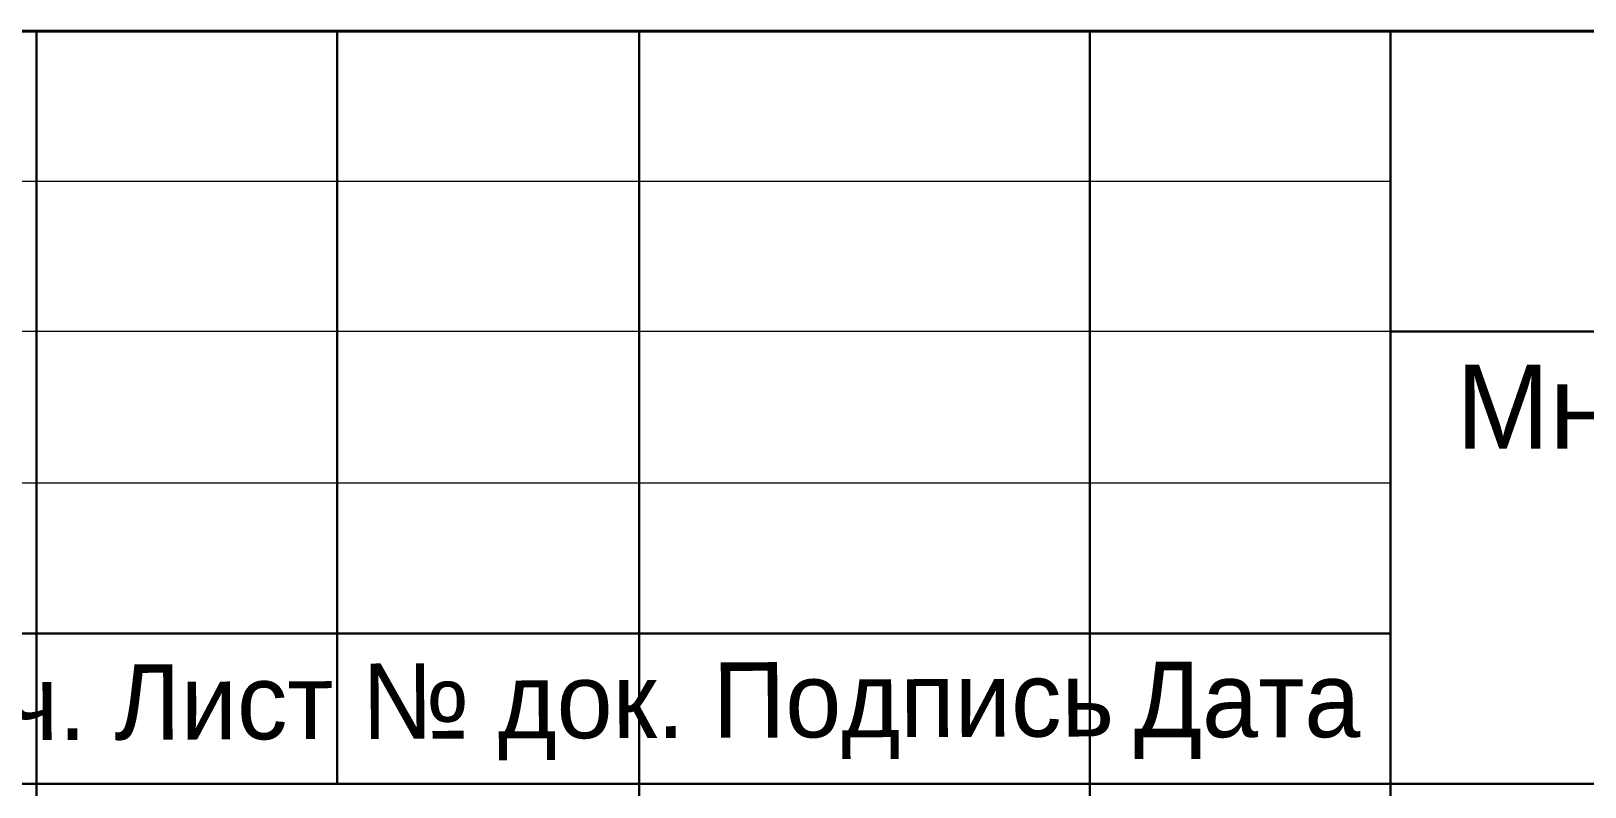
# Model space of a CAD drawing. Header units: millimetres. Extents: x 2294 to 908349, y -83289 to 219220.
# Drawn here: x 690863 to 696196, y 161469 to 164063 of the extents above; entities that cross this region are included whole.
import ezdxf

# ---------------------------------------------------------------- set-up
doc = ezdxf.new("R2010")
doc.units = ezdxf.units.MM
doc.layers.add('PDF _Геометрия', color=7, linetype='Continuous')
doc.layers.add('PDF _Текст', color=7, linetype='Continuous')

msp = doc.modelspace()

# ---------------------------------------------------------------- linework, layer by layer
at = {"layer": 'PDF _Геометрия', "lineweight": 40}
msp.add_lwpolyline([(707922, 164063.3), (688818.3, 164063.3), (688818.3, 158384.6)], dxfattribs=at)
at = {"layer": 'PDF _Геометрия', "lineweight": 30}
for points in [[(690881.6, 164063.3), (690881.6, 158384.6)], [(691913.3, 164063.3), (691913.3, 161479.7)], [(692949.4, 164063.3), (692949.4, 158384.6)], [(694496.9, 164063.3), (694496.9, 158384.6)], [(695528.6, 164063.3), (695528.6, 158384.6)], [(707922, 163031.6), (695528.6, 163031.6)], [(695528.6, 161995.5), (688818.3, 161995.5)], [(707922, 161479.7), (695528.6, 161479.7), (688818.3, 161479.7)]]:
    msp.add_lwpolyline(points, dxfattribs=at)
at = {"layer": 'PDF _Геометрия', "lineweight": 9}
for points in [[(695528.6, 163547.4), (688818.3, 163547.4)], [(695528.6, 163031.6), (688818.3, 163031.6)], [(695528.6, 162511.4), (688818.3, 162511.4)]]:
    msp.add_lwpolyline(points, dxfattribs=at)

# ---------------------------------------------------------------- texts
at = {"layer": 'PDF _Текст', "attachment_point": 4, "style": ''}
for s, insert, char_height in [('Многофункциональный комплекс спортивной направленности с соответствующей', (695753.3, 162730.1), 288.572), ('Дата', (694647.4, 161731.4), 258.78)]:
    msp.add_mtext(s, dxfattribs=dict(at, insert=insert, char_height=char_height))
at = {"layer": 'PDF _Текст', "insert": (689073.7, 161713.9), "char_height": 258.781, "attachment_point": 4, "rotation": 0.1947, "style": ''}
msp.add_mtext('Изм. Кол.уч. Лист № док. Подпись', dxfattribs=at)

doc.saveas('drawing.dxf')
